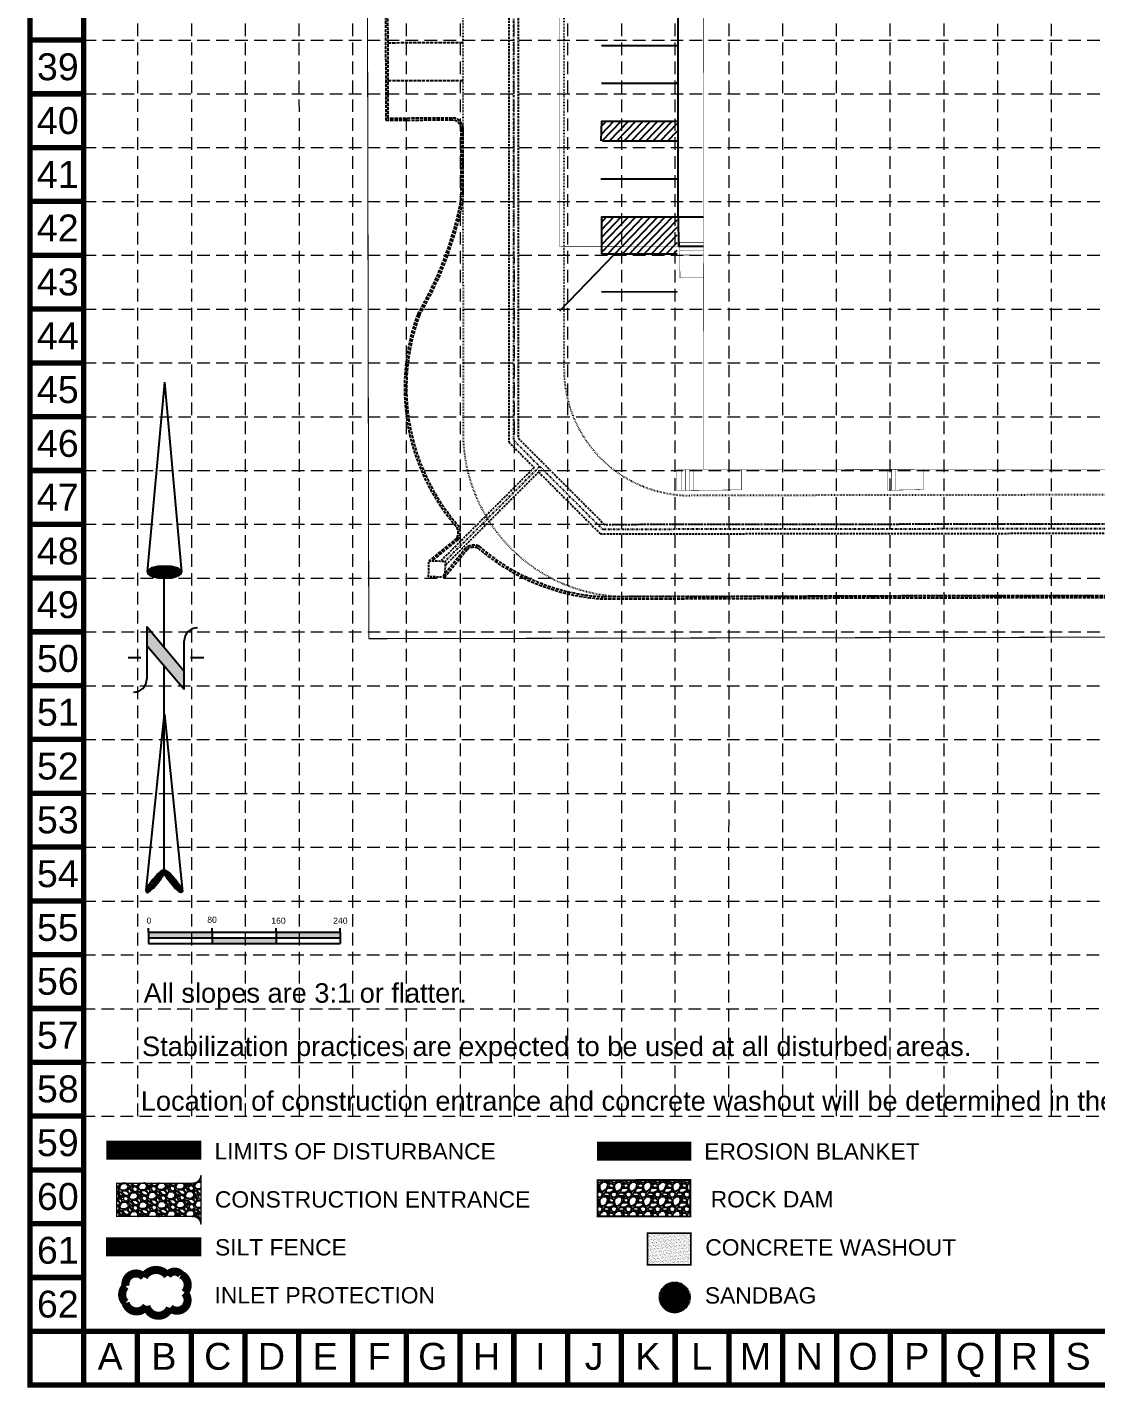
# Model space of a CAD drawing. Extents: x 20008 to 20520, y 641 to 1460.
# Drawn here: x 20007.7 to 20261.7, y 640.6 to 963.8 of the extents above; entities that cross this region are included whole.
import ezdxf
from ezdxf.enums import TextEntityAlignment as Align

# ---------------------------------------------------------------- set-up
doc = ezdxf.new("R2010")
doc.units = 0
doc.header["$MEASUREMENT"] = 0
for name, pattern in [('ACAD_ISO02W100', [15, 12, -3]), ('DASHDOT', [1, 0.5, -0.25, 0, -0.25]), ('DASHED', [0.75, 0.5, -0.25]), ('DIVIDE', [1.25, 0.5, -0.25, 0, -0.25, 0, -0.25]), ('DOT', [0.25, 0, -0.25]), ('HIDDEN', [0.375, 0.25, -0.125]), ('USTATION2', [1, 0.75, -0.25])]:
    doc.linetypes.add(name, pattern=pattern)
doc.layers.get('0').update_dxf_attribs({"linetype": 'CONTINUOUS'})
for name, color, linetype in [('17', 7, 'CONTINUOUS'), ('31', 7, 'CONTINUOUS'), ('35', 7, 'CONTINUOUS'), ('38', 7, 'CONTINUOUS'), ('41', 7, 'CONTINUOUS'), ('BASE', 7, 'CONTINUOUS'), ('GRID', 254, 'HIDDEN'), ('LEGEND', 7, 'CONTINUOUS'), ('NARROW', 7, 'CONTINUOUS')]:
    doc.layers.add(name, color=color, linetype=linetype)
doc.styles.add("L200'", font='ARIAL.TTF', dxfattribs={"height": 0.001969})
doc.styles.get("Standard").update_dxf_attribs({"font": 'ARIAL.TTF', "height": 0.2})

# ---------------------------------------------------------------- blocks, each defined once
blk = doc.blocks.new('washout')
at = {"layer": 'BASE'}
h = blk.add_hatch(dxfattribs=at)
h.set_pattern_fill('AR-SAND', color=30, scale=1.29438, style=0)
h.set_pattern_definition([(37.5, (1095.3101, -97.0785), (-0.0815373, 2.494042), [0, -1.9674576, 0, -2.200446, 0, -2.1033675]), (7.5, (1095.31, -97.0785), (2.290764, 3.652929), [0, -1.0613916, 0, -1.7733006, 0, -0.6795495]), (327.5, (1093.718, -97.0785), (4.030883, 0.007325), [0, -0.64719, 0, -2.329884, 0, -3.041793]), (317.5, (1093.718, -97.0785), (3.89107, 1.136046), [0, -0.323595, 0, -1.5273684, 0, -1.747413])])
h.paths.add_polyline_path([(44.3, 0), (44.3, 32.4), (0, 32.4), (0, 0)])
at = {"layer": 'BASE', "color": 30, "linetype": 'ACAD_ISO02W100', "const_width": 1.62}
blk.add_lwpolyline([(0, 0), (44.3, 0), (44.3, 32.4), (0, 32.4)], close=True, dxfattribs=at)
blk = doc.blocks.new('North Arrow')
at = {"layer": 'NARROW'}
for p, q in [((32.43, 3.06), (32.43, 4.63)), ((0, 0), (22.36, 2)), ((28.77, -2.09), (34.02, 2.32)), ((36.18, 2.33), (30.46, 2.33)), ((36.16, 2.32), (31.04, -2.09)), ((39.1, 0.01), (59.96, 2.11)), ((0, 0), (22.33, -2.02)), ((31.2, -0.05), (21.66, -0.05)), ((21.66, -0.05), (21.66, -0.05)), ((57.45, -0.05), (33.41, -0.05)), ((59.83, -2.14), (39.04, -0.01)), ((57.69, -0.03), (57.77, -0.01)), ((57.77, -0.05), (57.69, -0.03)), ((28.77, -2.09), (34.95, -2.09)), ((32.43, -4.26), (32.43, -2.8))]:
    blk.add_line(p, q, dxfattribs=at)
blk.add_lwpolyline([(22.36, -2.03), (22.59, -1.93, 0.091577), (22.87, -1.44, 0.048306), (23.03, -0.75), (23.07, -0.01), (23.01, 0.82, 0.048306), (22.87, 1.42, 0.091577), (22.59, 1.91), (22.36, 2.01), (22.14, 1.91, 0.091577), (21.86, 1.42, 0.048306), (21.72, 0.82), (21.66, -0.01), (21.72, -0.83, 0.048306), (21.86, -1.44, 0.091577), (22.14, -1.93)], format="xyb", close=True, dxfattribs=at)
for points in [[(57.46, -0.03), (57.44, 0.08, -0.066818), (57.67, 0.47, -0.03073), (58.01, 0.84), (58.52, 1.29), (59.07, 1.7, -0.03073), (59.5, 1.95, -0.066818), (59.93, 2.1), (60.04, 2.06)], [(60.04, 2.06), (60.05, 1.95, -0.066818), (59.82, 1.56, -0.03073), (59.43, 1.14), (58.97, 0.74), (58.42, 0.33, -0.03073), (57.99, 0.08, -0.036692), (57.76, -0.02)], [(57.46, -0.04), (57.44, -0.15, 0.066818), (57.67, -0.54, 0.03073), (58.01, -0.9), (58.52, -1.36), (59.07, -1.77, 0.03073), (59.5, -2.02, 0.066818), (59.93, -2.17), (60.04, -2.13)], [(60.04, -2.13), (60.05, -2.01, 0.066818), (59.82, -1.63, 0.03073), (59.43, -1.2), (58.97, -0.8), (58.42, -0.4, 0.03073), (57.99, -0.15, 0.036692), (57.76, -0.05)]]:
    blk.add_lwpolyline(points, format="xyb", dxfattribs=at)
for centre, start, end in [((30.46, 3.86), 178.8769, 270), ((34.95, -3.62), 358.8769, 90)]:
    blk.add_arc(centre, 1.53, start, end, dxfattribs=at)
for points in [[(23.02, 0.75), (21.85, 1.42), (22.87, 1.44), (22.14, 1.91)], [(22.87, 1.44), (22.14, 1.91), (22.59, 1.91), (22.36, 2)], [(31.05, -2.09), (36.15, 2.36), (28.75, -2.06), (34.01, 2.36)], [(59.26, 1), (58.69, 1.42), (59.45, 1.15), (59, 1.65)], [(59.45, 1.15), (59, 1.65), (59.62, 1.34), (59.28, 1.82)], [(59.62, 1.34), (59.28, 1.82), (59.81, 1.55), (59.49, 1.95)], [(59.81, 1.55), (59.49, 1.95), (59.93, 1.73), (59.69, 2.04)], [(59.93, 1.73), (59.69, 2.04), (60.05, 1.94), (59.93, 2.1)], [(60.05, 1.94), (59.93, 2.1), (60.04, 2.06)], [(23.03, -0.76), (21.67, -0.05), (23.07, -0.05), (21.72, 0.82)], [(23.07, -0.05), (21.72, 0.82), (23.02, 0.75), (21.85, 1.42)], [(57.44, 0.08), (57.7, -0.01), (57.5, 0.21), (57.77, -0.01)], [(57.45, -0.04), (57.69, -0.02), (57.44, 0.08), (57.7, -0.01)], [(57.5, 0.21), (57.77, -0.01), (57.6, 0.39), (57.94, 0.06)], [(57.6, 0.39), (57.94, 0.06), (57.68, 0.5), (58.07, 0.13)], [(57.68, 0.5), (58.07, 0.13), (57.84, 0.66), (58.29, 0.26)], [(57.84, 0.66), (58.29, 0.26), (58.03, 0.86), (58.52, 0.41)], [(58.03, 0.86), (58.52, 0.41), (58.26, 1.07), (58.73, 0.57)], [(58.26, 1.07), (58.73, 0.57), (58.52, 1.3), (59.05, 0.81)], [(58.52, 1.3), (59.05, 0.81), (58.7, 1.42), (59.26, 0.99)], [(22.87, -1.44), (21.72, -0.87), (23.03, -0.76), (21.67, -0.05)], [(22.58, -1.93), (21.86, -1.45), (22.87, -1.44), (21.72, -0.87)], [(22.36, -2.01), (22.14, -1.93), (22.58, -1.93), (21.86, -1.45)], [(57.44, -0.14), (57.69, -0.02), (57.45, -0.04), (57.69, -0.02)], [(57.46, -0.19), (57.7, -0.03), (57.44, -0.14), (57.69, -0.02)], [(57.53, -0.33), (57.76, -0.05), (57.46, -0.19), (57.7, -0.03)], [(57.63, -0.48), (57.9, -0.1), (57.53, -0.33), (57.76, -0.05)], [(57.78, -0.66), (58.09, -0.2), (57.63, -0.48), (57.9, -0.1)], [(57.97, -0.87), (58.34, -0.35), (57.78, -0.66), (58.09, -0.2)], [(58.24, -1.11), (58.61, -0.54), (57.97, -0.87), (58.34, -0.35)], [(58.61, -1.43), (58.93, -0.77), (58.24, -1.11), (58.61, -0.54)], [(58.91, -1.64), (59.2, -1), (58.61, -1.43), (58.93, -0.77)], [(59.12, -1.79), (59.57, -1.36), (58.92, -1.65), (59.2, -1.01)], [(59.35, -1.93), (59.81, -1.62), (59.12, -1.79), (59.57, -1.36)], [(59.54, -1.32), (59.41, -1.18), (59.21, -1.01)], [(59.58, -2.05), (59.93, -1.79), (59.35, -1.93), (59.81, -1.62)], [(59.78, -2.13), (60.05, -2.01), (59.58, -2.05), (59.93, -1.79)], [(59.92, -2.17), (60.04, -2.13), (59.78, -2.13), (60.05, -2.01)]]:
    blk.add_solid(points, dxfattribs=at)
blk = doc.blocks.new('A$C0CA6349E')
h = blk.add_hatch(color=7)
h.paths.add_polyline_path([(82.2, 7.2), (82.2, 14.4), (2.2, 14.4), (2.2, 7.2)])
h.paths.add_polyline_path([(82.2, 7.2), (82.2, 0), (162.2, 0), (162.2, 7.2)])
h.paths.add_polyline_path([(162.2, 14.4), (162.2, 7.2), (242.2, 7.2), (242.2, 14.4)])
at = {"color": 7}
for p, q in [((2.2, 14.4), (2.2, 19.2)), ((82.2, 14.4), (82.2, 19.2)), ((162.2, 14.4), (162.2, 19.2)), ((242.2, 14.4), (242.2, 19.2)), ((2.2, 14.4), (82.2, 14.4)), ((2.2, 14.4), (2.2, 0)), ((2.2, 7.2), (242.2, 7.2)), ((82.2, 14.4), (242.2, 14.4)), ((82.2, 14.4), (82.2, 0)), ((162.2, 14.4), (162.2, 0)), ((242.2, 14.4), (242.2, 0)), ((2.2, 0), (82.2, 0)), ((82.2, 0), (242.2, 0))]:
    blk.add_line(p, q, dxfattribs=at)
for s, p in [('0', (0.1, 24.9)), ('80', (75.9, 26.1)), ('160', (156, 24.9)), ('240', (233.4, 24.9))]:
    blk.add_text(s, height=7.68, dxfattribs=at).set_placement(p)

msp = doc.modelspace()

# ---------------------------------------------------------------- hatches: boundary and pattern name
at = {"layer": 'GRID'}
h = msp.add_hatch(dxfattribs=at)
h.set_pattern_fill('ANSI31', color=3, style=0)
edge = h.paths.add_edge_path()
edge.add_arc((20161.62, 662.09), 3.58, 0, 360)
at = {"layer": 'LEGEND'}
h = msp.add_hatch(dxfattribs=at)
h.set_pattern_fill('GRAVEL', color=4, scale=3.153925, angle=-43.9343, style=0)
h.set_pattern_definition([(184.078545, (15620.53844, -1222.70244), (-37.864706823, -2.934947792), [0.4243164, -42.0074011]), (141.0354448, (15620.11519, -1222.73262), (29.4433517614, -23.988311688), [0.7281403, -72.0858673]), (88.576145, (15619.54904, -1222.27474), (-1.358729539, -46.866770999), [0.513421, -50.828752]), (223.339445, (15618.11617, -1221.98912), (46.0371572103, 43.23683544), [0.6630748, -65.6443955]), (248.899445, (15617.63392, -1222.4442), (14.903234987, 38.196563829), [0.6501974, -64.3696264]), (313.339445, (15617.39984, -1223.0508), (-43.23683544, 46.0371572103), [0.6630748, -65.6443955]), (353.7599448, (15617.85492, -1223.53305), (-51.4092794498, 5.735318297), [0.8768825, -86.8113022]), (28.3210448, (15618.72661, -1223.62837), (64.0413092202, 34.649533237), [0.8278674, -81.9589007]), (77.495345, (15619.45539, -1223.23562), (10.27776302, 47.0326995545), [0.6653204, -65.8667945]), (131.302145, (15619.59944, -1222.58608), (22.795542044, -26.342489159), [0.759566, -37.2187184]), (178.4631448, (15619.0981, -1222.01546), (-51.3263225317, 1.2757629471), [0.9822836, -97.2461442]), (94.879845, (15620.34283, -1224.17824), (-2.769032249, 28.945605143), [0.3352654, -33.191412]), (127.534945, (15620.31431, -1223.84419), (25.1497168375, -32.990367562), [0.6378403, -63.1463389]), (181.065745, (15619.9257, -1223.3384), (-2.1882962, -2.2712568), [0.4460312, -4.0142902]), (159.264345, (15620.0293, -1222.91266), (15.732873625, -6.39896163), [0.2401966, -23.7793783]), (247.867145, (15619.8047, -1222.8276), (4.293631154, 9.00206413), [0.3396872, -16.644718]), (347.029545, (15619.6767, -1223.1423), (11.190360126, -2.02236431), [0.551713, -17.8386709]), (117.630845, (15620.2143, -1223.2661), (2.35422116, -6.64784435), [0.398943, -9.5746437]), (332.455245, (15618.48735, -1221.5584), (29.277436236, -15.069207905), [0.5588755, -55.3288128]), (26.411945, (15618.98288, -1221.81686), (-33.156268428, -16.230650187), [0.4688656, -46.4175972]), (249.264345, (15620.652, -1222.81186), (6.39896163, 15.732873625), [0.48039, -23.5391848]), (299.676245, (15620.48191, -1223.26113), (-16.1476952824, 28.696711249), [0.5588755, -55.3288128]), (295.509745, (15617.1306, -1222.9666), (-6.97970238, 15.48398448), [0.5389427, -26.408203]), (250.840845, (15617.36271, -1223.453), (12.714995088, 35.925284906), [0.4515726, -44.7057572]), (22.867145, (15618.4864, -1225.105), (15.483991957, 6.979685918), [0.48039, -23.5391848]), (333.419745, (15618.92905, -1224.91832), (-38.279503458, 19.362833795), [0.5286956, -52.3407183]), (25.509745, (15617.3735, -1224.03273), (-15.48398448, -6.97970238), [0.2694713, -26.6776743]), (57.375645, (15618.35014, -1224.9737), (6.481932854, 11.27331631), [0.1608186, -15.9211035]), (122.029545, (15618.43684, -1224.83825), (4.62547824, -8.83613929), [0.6501974, -12.3537655]), (142.074745, (15618.092, -1224.28703), (24.9008541834, -19.611699695), [0.6025573, -59.6530897]), (259.755845, (15619.4798, -1223.3467), (2.10533088, 6.73080955), [0.4548653, -10.9167712]), (309.2229448, (15619.39886, -1223.7943), (34.234743406, -41.743552033), [0.7941393, -78.6196576]), (17.011145, (15619.90103, -1224.40952), (-24.403093546, -7.145611444), [0.3247155, -32.1469267]), (46.065745, (15620.2115, -1224.3145), (-0.0829606, 4.4595516), [0.1892355, -2.9646893]), (76.322145, (15618.11223, -1224.17513), (-6.233061018, -24.651968832), [0.4381558, -43.377567]), (4.078545, (15618.21584, -1223.7494), (37.864706823, 2.934947792), [0.8486328, -41.5830847]), (316.065745, (15619.0623, -1223.689), (4.4595516, 0.0829606), [0.8200204, -2.3339043]), (281.370545, (15619.65285, -1224.258), (-7.39446055, 37.781754294), [0.4986797, -49.3692481]), (210.120345, (15619.75117, -1224.7469), (-11.02443801, -6.89672936), [0.4592177, -22.5017013]), (163.7117448, (15619.35395, -1224.97733), (-65.0368275777, 18.8650265965), [0.7476852, -74.0209547]), (131.4918448, (15618.63628, -1224.76763), (-27.338046164, 30.719086687), [0.7910012, -78.3090307])])
edge = h.paths.add_edge_path()
edge.add_line((20049.02, 679.37), (20049.02, 691.19))
edge.add_arc((20047.05, 691.19), 1.97, -89.9609, 0, ccw=False)
edge.add_line((20047.05, 689.22), (20028.98, 689.22))
edge.add_line((20028.98, 689.22), (20028.98, 681.33))
edge.add_line((20028.98, 681.33), (20047.04, 681.34))
edge.add_arc((20047.05, 679.37), 1.97, 0, 90.0391, ccw=False)
at = {"layer": 'LEGEND', "linetype": 'ACAD_ISO02W100'}
h = msp.add_hatch(dxfattribs=at)
h.set_pattern_fill('GRAVEL', color=240, scale=3.466413, style=0)
h.set_pattern_definition([(228.0128, (19896.61853, 506.2864), (-27.73129566, -31.19771916), [0.466357, -46.169456]), (184.9697, (19896.30655, 505.93976), (41.59695633, 3.46638259), [0.800284, -79.22807]), (132.5104, (19895.50927, 505.87043), (34.66409506, -38.13057003), [0.56429, -55.864818]), (267.2737, (19894.15737, 505.00382), (3.46639892, 69.3282555), [0.728772, -72.148382]), (292.8337, (19894.12271, 504.27588), (-17.332097955, 41.59694025), [0.714618, -70.74731]), (357.2737, (19894.40002, 503.61726), (-69.3282555, 3.46639892), [0.728772, -72.148382]), (37.6942, (19895.12797, 503.5826), (-45.063390873, -34.66409398), [0.963763, -95.412487]), (72.2553, (19895.89058, 504.17189), (24.264926375, 76.26106686), [0.909892, -90.079314]), (121.4296, (19896.1679, 505.03849), (-27.73133033, 45.0633482), [0.73124, -72.392816]), (175.2364, (19895.7866, 505.66244), (38.13054324, -3.46638337), [0.834823, -40.906315]), (222.3974, (19894.95465, 505.73177), (-41.596978168, -38.130512515), [1.079607, -106.881203]), (138.8141, (19897.58912, 504.96916), (-24.26489928, 20.79846703), [0.368483, -36.479987]), (171.4692, (19897.31181, 505.21181), (45.06335946, -6.93285287), [0.701037, -69.40282]), (225, (19896.6185, 505.3158), (-4e-16, -3.466414), [0.490224, -4.412022]), (203.1986, (19896.3759, 505.73177), (17.3320627, 6.93283004), [0.263995, -26.135417]), (291.8014, (19896.1332, 505.6278), (-3.4664124, 10.3992391), [0.373343, -18.29386]), (30.9638, (19896.2719, 505.28114), (10.3992313, 6.9328341), [0.606376, -19.60611]), (161.5651, (19896.7918, 505.5931), (6.932827, -3.4664072), [0.43847, -10.52329]), (16.3895, (19894.1227, 505.62778), (34.66413486, 10.3992129), [0.614248, -60.81074]), (70.3462, (19894.712, 505.8011), (-13.86563442, -38.13054736), [0.51532, -51.01661]), (293.1986, (19896.79185, 506.2864), (-6.93283004, 17.3320627), [0.527987, -25.871426]), (343.6105, (19896.99983, 505.8011), (-34.66413486, 10.3992129), [0.614248, -60.81074]), (339.444, (19894.1227, 503.4786), (-17.33207, 6.93281157), [0.59234, -29.024704]), (294.7751, (19894.67734, 503.27062), (-17.33203654, 38.13055182), [0.496314, -49.135163]), (66.8014, (19896.8265, 502.82), (6.93283004, 17.3320627), [0.527987, -25.871426]), (17.354, (19897.0345, 503.30528), (-45.06337241, -13.86563184), [0.581078, -57.52659]), (69.444, (19895.12797, 502.82), (-6.93281157, -17.33207), [0.29617, -29.320874]), (101.3099, (19896.6185, 502.82), (-3.4664045, 13.8656535), [0.176752, -17.498552]), (165.9638, (19896.5839, 502.9933), (10.39924, -3.466406), [0.71462, -13.577765]), (186.009, (19895.89058, 503.16663), (34.66412637, 3.46641036), [0.662258, -65.563463]), (303.6901, (19896.2719, 504.9692), (-3.4664173, 6.932824), [0.499933, -11.998395]), (353.1572, (19896.5492, 504.55319), (58.929014105, -6.93285317), [0.872822, -86.409222]), (60.9454, (19897.4158, 504.4492), (-13.865651, -24.2648904), [0.356888, -35.332015]), (90, (19897.589, 504.7612), (-3.466413, 3.466413), [0.207985, -3.258428]), (120.2564, (19895.82125, 503.27062), (13.86563317, -24.26489758), [0.481568, -47.675377]), (48.0128, (19895.5786, 503.6866), (27.73129566, 31.19771916), [0.932715, -45.7031]), (0, (19896.2026, 504.38), (3.466413, 3.466413), [0.901267, -2.565145]), (325.3048, (19897.10382, 504.37987), (-34.66410734, 24.26491891), [0.548088, -54.260708]), (254.0546, (19897.55446, 504.0679), (-3.46641234, -13.8656513), [0.504717, -24.73115]), (207.646, (19897.4158, 503.5826), (-65.86182722, -34.664153975), [0.821765, -81.354883]), (175.4261, (19896.68785, 503.20129), (-45.063367345, 3.4663947), [0.869373, -86.067818])])
h.paths.add_polyline_path([(20143.27, 681.35), (20165.32, 681.31), (20165.32, 689.98), (20143.27, 689.94)])

# ---------------------------------------------------------------- linework, layer by layer
at = {"layer": '17', "color": 7, "linetype": 'DASHED', "const_width": 0.1}
for points in [[(20168.55, 858.72), (20168.31, 1044.72)], [(20162.83, 912.69), (20168.48, 912.69)], [(20162.87, 904.23), (20162.83, 912.69)], [(20162.83, 911.69), (20168.49, 911.69)], [(20162.84, 910.69), (20168.49, 910.69)], [(20162.84, 909.69), (20168.49, 909.69)], [(20162.87, 904.23), (20168.49, 904.23)], [(20162.14, 858.71), (20177.45, 858.73)], [(20162.14, 853.74), (20162.14, 858.71)], [(20163.14, 853.74), (20163.14, 858.71)], [(20164.14, 853.75), (20164.14, 858.71)], [(20165.14, 853.75), (20165.14, 858.71)], [(20166.14, 853.75), (20166.14, 858.71)], [(20333.75, 858.93), (20168.55, 858.72)], [(20177.45, 853.9), (20177.45, 858.73)], [(20212.17, 853.8), (20212.17, 858.77)], [(20213.17, 853.81), (20213.17, 858.77)], [(20214.17, 853.81), (20214.17, 858.77)], [(20220.74, 853.97), (20220.73, 858.78)], [(20177.45, 853.9), (20162.14, 853.74)], [(20212.17, 853.8), (20220.74, 853.97)]]:
    msp.add_lwpolyline(points, dxfattribs=at)
at = {"layer": '31', "color": 7, "linetype": 'DIVIDE', "const_width": 0.25}
for points in [[(20088.92, 818.55), (20088, 1268.54)], [(20498.47, 819.38), (20088.92, 818.55)]]:
    msp.add_lwpolyline(points, dxfattribs=at)
at = {"layer": '35', "color": 7, "linetype": 'DOT'}
for p, q in [((20111.26, 1268.59), (20111.31, 867.52)), ((20135.27, 1176.6), (20135.3, 882.55)), ((20386.18, 852.9), (20165.35, 852.55)), ((20401.26, 828.92), (20150.37, 828.53))]:
    msp.add_line(p, q, dxfattribs=at)
at = {"layer": '35', "color": 7, "linetype": 'USTATION2'}
for p, q in [((20093.05, 941.6), (20092.96, 971.64)), ((20093.54, 942.11), (20093.46, 971.64)), ((20093.5, 960.11), (20111.5, 960.15)), ((20093.52, 951.11), (20111.52, 951.15)), ((20108.78, 941.72), (20093.05, 941.6)), ((20108.78, 942.21), (20093.54, 942.11)), ((20110.8, 939.72), (20110.8, 923.58)), ((20111.3, 939.72), (20111.3, 923.57)), ((20109.81, 842.46), (20103.22, 837.07)), ((20110.12, 842.08), (20103.98, 837.05)), ((20111.95, 840.08), (20106.59, 833.43)), ((20112.34, 839.76), (20106.98, 833.12)), ((20158.58, 828.45), (20144.71, 828.47)), ((20208.91, 828.68), (20158.58, 828.45)), ((20266.32, 828.75), (20208.91, 828.68))]:
    msp.add_line(p, q, dxfattribs=at)
msp.add_lwpolyline([(20498.52, 828.64), (20482.38, 828.67), (20429.55, 828.6), (20376.14, 828.59), (20320.92, 828.38), (20266.32, 828.25), (20208.91, 828.18), (20158.58, 827.95), (20144.69, 827.97)], dxfattribs=at)
for centre, radius, start, end in [((20108.8, 939.72), 2.5, 359.9959, 90.4262), ((20108.8, 939.72), 2, 359.9959, 90.4262), ((20026.65, 939.23), 85.79, 329.4611, 348.0824), ((20026.65, 939.23), 86.29, 329.4907, 348.0788), ((20100.8, 923.58), 10, 348.0824, 0.0071), ((20100.8, 923.57), 10.5, 348.0788, 0.0071), ((20147.67, 878.12), 50.28, 159.619, 221.2521), ((20147.67, 878.12), 49.78, 159.6699, 221.3125), ((20107.67, 843.77), 2.51, 328.6548, 28.6699), ((20107.74, 843.79), 2.93, 324.3642, 30.1565), ((20113.92, 837.59), 3.17, 68.1465, 128.3776), ((20113.91, 837.53), 2.73, 70.1328, 125.1248), ((20147.76, 878.36), 49.98, 229.1891, 266.4968), ((20147.76, 878.36), 50.48, 229.2897, 266.5137)]:
    msp.add_arc(centre, radius, start, end, dxfattribs=at)
at = {"layer": '35', "color": 7, "linetype": 'DOT'}
for centre, radius, start, end in [((20165.3, 882.55), 30, 180.0069, 270.0905), ((20150.31, 867.53), 39, 180.0067, 270.0903)]:
    msp.add_arc(centre, radius, start, end, dxfattribs=at)
at = {"layer": '38', "color": 7, "linetype": 'Continuous'}
for p, q in [((20162.47, 918.69), (20162.33, 1031.96)), ((20144.22, 959.48), (20162.22, 959.46)), ((20144.21, 950.48), (20162.22, 950.47)), ((20144.2, 941.48), (20144.06, 936.81)), ((20144.11, 938.33), (20147.15, 941.48)), ((20144.16, 940.19), (20145.41, 941.48)), ((20144.2, 941.48), (20162.21, 941.47)), ((20144.38, 936.81), (20148.89, 941.48)), ((20146.11, 936.81), (20150.62, 941.48)), ((20147.85, 936.81), (20152.36, 941.48)), ((20149.59, 936.81), (20154.1, 941.47)), ((20151.32, 936.81), (20155.83, 941.47)), ((20153.06, 936.81), (20157.57, 941.47)), ((20154.8, 936.8), (20159.31, 941.47)), ((20156.53, 936.8), (20161.04, 941.47)), ((20158.27, 936.8), (20162.21, 940.88)), ((20160.01, 936.8), (20162.21, 939.07)), ((20144.49, 936.81), (20162.21, 936.8)), ((20144.05, 927.81), (20162.2, 927.8)), ((20134.3, 896.4), (20155.87, 918.71)), ((20144.19, 918.72), (20144.23, 909.99)), ((20144.19, 918.72), (20162.19, 918.71)), ((20144.2, 917.43), (20145.44, 918.72)), ((20144.21, 915.64), (20147.18, 918.72)), ((20144.22, 913.85), (20148.92, 918.72)), ((20144.22, 912.06), (20150.66, 918.72)), ((20144.23, 910.27), (20152.39, 918.72)), ((20144.47, 918.72), (20162.19, 918.71)), ((20145.69, 909.99), (20154.13, 918.71)), ((20149.17, 909.98), (20157.6, 918.71)), ((20150.9, 909.98), (20159.34, 918.71)), ((20152.64, 909.98), (20161.08, 918.71)), ((20154.38, 909.98), (20162.19, 918.06)), ((20168.47, 918.69), (20162.47, 918.69)), ((20162.47, 918.69), (20162.48, 911.69)), ((20156.11, 909.98), (20162.19, 916.26)), ((20157.85, 909.97), (20162.19, 914.46)), ((20159.59, 909.97), (20162.19, 912.66)), ((20168.48, 911.69), (20162.48, 911.69)), ((20144.23, 909.99), (20162.18, 909.97)), ((20161.33, 909.97), (20162.18, 910.86)), ((20144.22, 900.99), (20162.17, 900.97))]:
    msp.add_line(p, q, dxfattribs=at)
at = {"layer": '38', "color": 7, "linetype": 'DOT'}
msp.add_line((20162.15, 950.66), (20162.22, 950.73), dxfattribs=at)
at = {"layer": '38', "color": 7, "linetype": 'USTATION2', "const_width": 0.1}
for points in [[(20134.27, 1170.06), (20134.3, 911.65)], [(20134.3, 911.65), (20162.83, 911.69)]]:
    msp.add_lwpolyline(points, dxfattribs=at)
at = {"layer": '41', "color": 5, "linetype": 'DASHED'}
for p, q in [((20122.13, 1267.54), (20122.18, 865.23)), ((20124.38, 1268.15), (20124.43, 866.16)), ((20124.43, 866.16), (20144.97, 845.62)), ((20122.18, 865.23), (20128.21, 859.2)), ((20128.21, 859.2), (20106.02, 837)), ((20129.27, 858.13), (20107.03, 835.89)), ((20129.27, 858.13), (20144.04, 843.37)), ((20349.2, 843.63), (20144.04, 843.37)), ((20348.26, 845.88), (20144.97, 845.62)), ((20103.13, 833.26), (20103.22, 837.07)), ((20103.22, 837.07), (20107.06, 836.97)), ((20107.06, 836.97), (20106.98, 833.12)), ((20106.98, 833.12), (20103.13, 833.26))]:
    msp.add_line(p, q, dxfattribs=at)
at = {"layer": '41', "color": 5, "linetype": 'DASHDOT'}
for p, q in [((20123.26, 1267.85), (20123.31, 865.69)), ((20123.31, 865.69), (20144.51, 844.5)), ((20129.54, 859.46), (20107.06, 836.97)), ((20348.73, 844.76), (20144.51, 844.5))]:
    msp.add_line(p, q, dxfattribs=at)
at = {"layer": 'BASE', "const_width": 1.28}
for points in [[(20519.54, 641.26), (20519.54, 1459.12), (20008.38, 1459.12), (20008.38, 641.26)], [(20506.76, 654.04), (20506.76, 1446.34), (20021.16, 1446.34), (20021.16, 654.04)]]:
    msp.add_lwpolyline(points, close=True, dxfattribs=at)
for points in [[(20021.16, 960.74), (20008.38, 960.74)], [(20021.16, 947.96), (20008.38, 947.96)], [(20021.16, 935.18), (20008.38, 935.18)], [(20021.16, 922.4), (20008.38, 922.4)], [(20021.16, 909.62), (20008.38, 909.62)], [(20021.16, 896.84), (20008.38, 896.84)], [(20021.16, 884.06), (20008.38, 884.06)], [(20021.16, 871.28), (20008.38, 871.28)], [(20021.16, 858.5), (20008.38, 858.5)], [(20021.16, 845.72), (20008.38, 845.72)], [(20021.16, 832.95), (20008.38, 832.95)], [(20021.16, 820.17), (20008.38, 820.17)], [(20021.16, 807.39), (20008.38, 807.39)], [(20021.16, 794.61), (20008.38, 794.61)], [(20021.16, 781.83), (20008.38, 781.83)], [(20021.16, 769.05), (20008.38, 769.05)], [(20021.16, 756.27), (20008.38, 756.27)], [(20021.16, 743.49), (20008.38, 743.49)], [(20021.16, 730.71), (20008.38, 730.71)], [(20021.16, 717.93), (20008.38, 717.93)], [(20021.16, 705.15), (20008.38, 705.15)], [(20021.16, 692.38), (20008.38, 692.38)], [(20021.16, 679.6), (20008.38, 679.6)], [(20021.16, 666.82), (20008.38, 666.82)], [(20021.16, 654.04), (20008.38, 654.04)], [(20021.16, 654.04), (20021.16, 641.26)], [(20033.94, 654.04), (20033.94, 641.26)], [(20046.72, 654.04), (20046.72, 641.26)], [(20059.5, 654.04), (20059.5, 641.26)], [(20072.28, 654.04), (20072.28, 641.26)], [(20085.06, 654.04), (20085.06, 641.26)], [(20097.83, 654.04), (20097.83, 641.26)], [(20110.61, 654.04), (20110.61, 641.26)], [(20123.39, 654.04), (20123.39, 641.26)], [(20136.17, 654.04), (20136.17, 641.26)], [(20148.95, 654.04), (20136.17, 654.04)], [(20148.95, 654.04), (20148.95, 641.26)], [(20161.73, 654.04), (20161.73, 641.26)], [(20174.51, 654.04), (20174.51, 641.26)], [(20187.29, 654.04), (20187.29, 641.26)], [(20200.07, 654.04), (20200.07, 641.26)], [(20212.85, 654.04), (20212.85, 641.26)], [(20225.63, 654.04), (20225.63, 641.26)], [(20238.4, 654.04), (20238.4, 641.26)], [(20251.18, 654.04), (20251.18, 641.26)]]:
    msp.add_lwpolyline(points, dxfattribs=at)
at = {"layer": 'GRID', "color": 252, "linetype": 'HIDDEN', "lineweight": 0, "ltscale": 12}
for p, q in [((20034.06, 705.16), (20033.99, 1445.86)), ((20046.89, 705.15), (20046.73, 1445.85)), ((20059.63, 705.15), (20059.51, 1445.82)), ((20072.48, 705.15), (20072.27, 1445.8)), ((20085.14, 705.15), (20085.09, 1445.9)), ((20097.84, 705.15), (20097.88, 1445.88)), ((20110.72, 705.14), (20110.65, 1445.83)), ((20123.54, 705.14), (20123.41, 1445.84)), ((20136.22, 705.14), (20136.22, 1445.83)), ((20149.03, 705.14), (20149.02, 1445.83)), ((20161.73, 705.14), (20161.76, 1445.83)), ((20174.51, 705.13), (20174.59, 1445.81)), ((20187.29, 705.13), (20187.29, 1446.34)), ((20200.07, 705.13), (20200.07, 1446.34)), ((20212.85, 705.13), (20212.85, 1446.34)), ((20225.63, 705.13), (20225.63, 1446.34)), ((20238.4, 705.12), (20238.4, 1446.34)), ((20251.18, 705.12), (20251.18, 1446.34)), ((20021.16, 960.74), (20506.76, 960.74)), ((20021.16, 947.96), (20506.76, 947.96)), ((20021.16, 935.18), (20506.76, 935.18)), ((20021.16, 922.4), (20506.76, 922.4)), ((20021.16, 909.62), (20506.76, 909.62)), ((20021.16, 896.84), (20506.76, 896.84)), ((20021.16, 884.06), (20506.76, 884.06)), ((20021.16, 871.28), (20506.76, 871.28)), ((20021.16, 858.5), (20506.76, 858.5)), ((20021.16, 845.72), (20506.76, 845.72)), ((20021.16, 832.95), (20506.76, 832.95)), ((20021.16, 820.17), (20506.76, 820.17)), ((20021.04, 807.34), (20506.64, 807.34)), ((20021.04, 794.57), (20506.64, 794.57)), ((20021.04, 781.79), (20506.64, 781.79)), ((20021.04, 769.01), (20506.64, 769.01)), ((20021.04, 756.23), (20506.64, 756.23)), ((20020.97, 743.46), (20506.24, 743.43)), ((20020.88, 730.64), (20506.24, 730.73)), ((20020.92, 717.89), (20506.28, 717.86)), ((20020.92, 705.16), (20506.27, 705.08))]:
    msp.add_line(p, q, dxfattribs=at)
at = {"layer": 'GRID', "color": 3}
msp.add_circle((20161.62, 662.09), 3.58, dxfattribs=at)
at = {"layer": 'LEGEND', "color": 1, "linetype": 'HIDDEN', "ltscale": 25, "const_width": 4.5}
msp.add_lwpolyline([(20026.54, 697.03), (20049.14, 697.03)], dxfattribs=at)
at = {"layer": 'LEGEND', "color": 84, "const_width": 4.5}
msp.add_lwpolyline([(20143.15, 696.8), (20165.55, 696.8)], dxfattribs=at)
at = {"layer": 'LEGEND', "color": 4, "const_width": 0.315}
msp.add_lwpolyline([(20049.02, 679.37), (20049.02, 691.19, -0.414014), (20047.05, 689.22), (20028.98, 689.22), (20028.98, 681.33), (20047.04, 681.34, -0.414413)], format="xyb", close=True, dxfattribs=at)
at = {"layer": 'LEGEND', "color": 240, "linetype": 'Continuous', "const_width": 0.433}
msp.add_lwpolyline([(20143.27, 681.35), (20165.32, 681.31), (20165.32, 689.98), (20143.27, 689.94)], close=True, dxfattribs=at)
at = {"layer": 'LEGEND', "color": 200, "const_width": 4.5}
msp.add_lwpolyline([(20026.5, 674.09), (20049.11, 674.09)], dxfattribs=at)
at = {"layer": 'LEGEND', "color": 170, "ltscale": 100, "const_width": 1.92}
msp.add_lwpolyline([(20035.47, 666.93, 0.520567), (20035.47, 666.93, 0.765195), (20031.14, 664.75, 0.417879), (20031.11, 660.82, 0.6649), (20036.07, 660.06, 0.744833), (20041.66, 659.59, 0.975642), (20045.14, 663.19, 0.520567), (20044.27, 667.52, 0.520567), (20041.09, 667.24, 0.540264), (20035.47, 666.93)], format="xyb", close=True, dxfattribs=at)

# ---------------------------------------------------------------- block references
at = {"layer": 'BASE', "xscale": 2.018749999999955, "yscale": 2.018749999999955, "zscale": 2.018749999999991, "rotation": 270}
msp.add_blockref('North Arrow', (20040.36, 879.51), dxfattribs=at)
at = {"layer": 'LEGEND', "xscale": 0.2317913386323198, "yscale": 0.2317913386336841, "zscale": 0.231791338633655}
msp.add_blockref('washout', (20155.15, 669.82), dxfattribs=at)
at = {"layer": 'NARROW', "ltscale": 500, "xscale": 0.1899923999990278, "yscale": 0.189992400000051, "zscale": 0.1899923999999991}
msp.add_blockref('A$C0CA6349E', (20036.12, 746.11), dxfattribs=at)

# ---------------------------------------------------------------- texts
at = {"layer": 'BASE'}
for s, p in [('39', (20015.02, 954.39)), ('40', (20015.02, 941.61)), ('41', (20015.02, 928.83)), ('42', (20015, 916.1)), ('43', (20015.02, 903.27)), ('44', (20015.02, 890.49)), ('45', (20015.02, 877.71)), ('46', (20015.02, 864.93)), ('47', (20015.02, 852.15)), ('48', (20015.02, 839.37)), ('49', (20015.02, 826.63)), ('50', (20015.02, 813.85)), ('51', (20015.02, 801.07)), ('52', (20015.02, 788.29)), ('53', (20015.02, 775.51)), ('54', (20015.02, 762.73)), ('55', (20015.02, 749.95)), ('56', (20015.02, 737.17)), ('57', (20015.02, 724.39)), ('58', (20015.02, 711.62)), ('59', (20015.02, 698.84)), ('60', (20015.02, 686.06)), ('61', (20015.02, 673.28)), ('62', (20015.02, 660.5)), ('A', (20027.45, 648.09)), ('B', (20040.23, 648.09)), ('C', (20053.01, 648.09)), ('D', (20065.79, 648.09)), ('E', (20078.57, 648.09)), ('F', (20091.35, 648.09)), ('G', (20104.13, 648.09)), ('H', (20116.91, 648.09)), ('I', (20129.69, 648.09)), ('J', (20142.47, 648.09)), ('K', (20155.24, 648.09)), ('L', (20168.02, 648.09)), ('M', (20180.8, 648.09)), ('N', (20193.58, 648.09)), ('O', (20206.36, 648.09)), ('P', (20219.14, 648.09)), ('Q', (20231.92, 648.09)), ('R', (20244.7, 648.09)), ('S', (20257.48, 648.09))]:
    msp.add_text(s, height=6.39, dxfattribs=at).set_placement(p, align=Align.MIDDLE_CENTER)
at = {"layer": 'BASE', "color": 7, "style": "L200'"}
for s, height, p in [('All slopes are 3:1 or flatter.', 4.6232, (20035.42, 732.09)), ('Stabilization practices are expected to be used at all disturbed areas.', 4.6232, (20035.03, 719.42)), ('Location of construction entrance and concrete washout will be determined in the field and will be reflected on this Site Map.', 4.62321, (20034.74, 706.44))]:
    msp.add_text(s, height=height, dxfattribs=at).set_placement(p)
at = {"layer": 'LEGEND', "style": "L200'"}
for s, p in [('LIMITS OF DISTURBANCE', (20052.27, 694.85)), ('EROSION BLANKET', (20168.64, 694.84)), ('CONSTRUCTION ENTRANCE', (20052.35, 683.43)), (' ROCK DAM', (20168.66, 683.47)), ('SILT FENCE', (20052.38, 672.05)), ('CONCRETE WASHOUT', (20168.88, 672.04)), ('INLET PROTECTION', (20052.26, 660.66)), ('SANDBAG', (20168.78, 660.62))]:
    msp.add_text(s, height=3.879, dxfattribs=at).set_placement(p)

doc.saveas('drawing.dxf')
